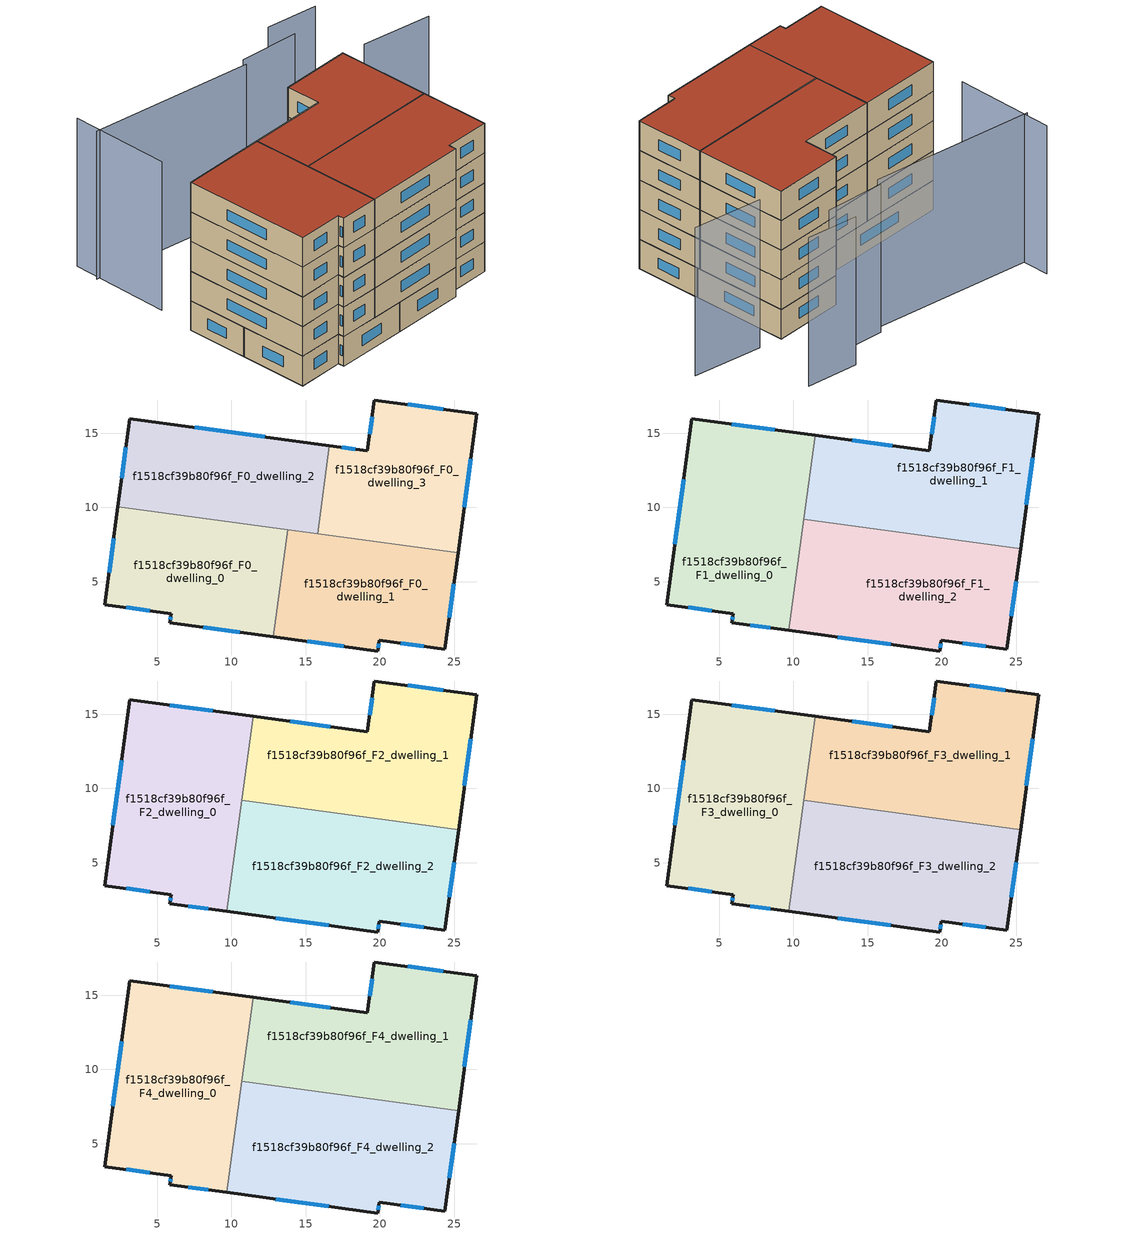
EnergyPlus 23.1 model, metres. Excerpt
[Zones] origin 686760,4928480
f1518cf39b80f96f_F0_dwelling_0
 floor ground (EU_floor_Construction): 12.82,1.29 13.79,8.51 2.37,10.05 1.48,3.47 5.96,2.86 5.87,2.24 z0
 wall outside (EU_wall_Construction): 12.82,1.29 5.87,2.24 5.96,2.86 1.48,3.47 2.37,10.05 z0:3
 wall to f1518cf39b80f96f_F0_dwelling_1 (EU_wall_Construction): 13.79,8.51 12.82,1.29 z0:3
 wall to f1518cf39b80f96f_F0_dwelling_2 (EU_wall_Construction): 2.37,10.05 13.79,8.51 z0:3
 window (EU_Window_Construction): 10.56,1.6 8.13,1.93 / 5.9,2.44 5.93,2.65 / 4.5,3.05 2.93,3.27 / 1.77,5.61 2.08,7.91 z0.98:2.02
f1518cf39b80f96f_F0_dwelling_1
 floor ground (EU_floor_Construction): 24.39,0.47 25.26,6.96 13.79,8.51 12.82,1.29 19.88,0.34 19.97,1.06 z0
 wall outside (EU_wall_Construction): 25.26,6.96 24.39,0.47 19.97,1.06 19.88,0.34 12.82,1.29 z0:3
 wall to f1518cf39b80f96f_F0_dwelling_3 (EU_wall_Construction): 15.81,8.24 25.26,6.96 z0:3
 wall to f1518cf39b80f96f_F0_dwelling_2 (EU_wall_Construction): 13.79,8.51 15.81,8.24 z0:3
 window (EU_Window_Construction): 22.95,0.66 21.4,0.86 / 19.94,0.82 19.91,0.57 / 17.58,0.65 15.11,0.98 / 24.98,4.85 24.67,2.58 z0.98:2.02
f1518cf39b80f96f_F0_dwelling_2
 floor ground (EU_floor_Construction): 15.81,8.24 16.61,14.16 3.17,15.98 2.37,10.05 z0
 wall outside (EU_wall_Construction): 2.37,10.05 3.17,15.98 16.61,14.16 z0:3
 wall to f1518cf39b80f96f_F0_dwelling_3 (EU_wall_Construction): 16.61,14.16 15.81,8.24 z0:3
 window (EU_Window_Construction): 7.54,15.39 12.24,14.75 / 2.63,11.98 2.91,14.05 z0.98:2.02
f1518cf39b80f96f_F0_dwelling_3
 floor ground (EU_floor_Construction): 25.26,6.96 26.53,16.31 19.63,17.24 19.17,13.82 16.61,14.16 15.81,8.24 z0
 wall outside (EU_wall_Construction): 16.61,14.16 19.17,13.82 19.63,17.24 26.53,16.31 25.26,6.96 z0:3
 window (EU_Window_Construction): 17.44,14.05 18.34,13.93 / 19.32,14.93 19.48,16.12 / 21.87,16.93 24.28,16.61 / 26.12,13.27 25.67,10 z0.98:2.02
f1518cf39b80f96f_F1_dwelling_0
 floor to f1518cf39b80f96f_F0_dwelling_0 (EU_floor_Construction): 9.69,1.72 10.66,8.93 2.37,10.05 1.48,3.47 5.96,2.86 5.87,2.24 z3
 floor to f1518cf39b80f96f_F0_dwelling_2 (EU_floor_Construction): 10.66,8.93 11.46,14.86 3.17,15.98 2.37,10.05 z3
 wall outside (EU_wall_Construction): 9.69,1.72 5.87,2.24 5.96,2.86 1.48,3.47 3.17,15.98 11.46,14.86 z3:6
 wall to f1518cf39b80f96f_F1_dwelling_2 (EU_wall_Construction): 10.7,9.2 9.69,1.72 z3:6
 wall to f1518cf39b80f96f_F1_dwelling_1 (EU_wall_Construction): 11.46,14.86 10.7,9.2 z3:6
 window (EU_Window_Construction): 5.9,2.44 5.93,2.65 / 4.5,3.05 2.93,3.27 / 2.03,7.53 2.62,11.91 / 5.87,15.61 8.76,15.22 / 8.44,1.89 7.11,2.07 z3.98:5.02
f1518cf39b80f96f_F1_dwelling_1
 floor to f1518cf39b80f96f_F0_dwelling_3 (EU_floor_Construction): 25.3,7.23 26.53,16.31 19.63,17.24 19.17,13.82 16.61,14.16 15.85,8.51 z3
 floor to f1518cf39b80f96f_F0_dwelling_2 (EU_floor_Construction): 15.85,8.51 16.61,14.16 11.46,14.86 10.7,9.2 z3
 wall outside (EU_wall_Construction): 11.46,14.86 19.17,13.82 19.63,17.24 26.53,16.31 25.3,7.23 z3:6
 wall to f1518cf39b80f96f_F1_dwelling_2 (EU_wall_Construction): 25.3,7.23 10.7,9.2 z3:6
 window (EU_Window_Construction): 26.13,13.35 25.7,10.18 / 13.97,14.52 16.66,14.15 / 19.32,14.93 19.48,16.12 / 21.87,16.93 24.28,16.61 z3.98:5.02
f1518cf39b80f96f_F1_dwelling_2
 floor to f1518cf39b80f96f_F0_dwelling_1 (EU_floor_Construction): 24.39,0.47 25.26,6.96 13.79,8.51 12.82,1.29 19.88,0.34 19.97,1.06 z3
 floor to f1518cf39b80f96f_F0_dwelling_0 (EU_floor_Construction): 12.82,1.29 13.79,8.51 10.66,8.93 9.69,1.72 z3
 floor to f1518cf39b80f96f_F0_dwelling_3 (EU_floor_Construction): 25.26,6.96 25.3,7.23 15.85,8.51 15.81,8.24 z3
 floor to f1518cf39b80f96f_F0_dwelling_2 (EU_floor_Construction): 15.81,8.24 15.85,8.51 10.7,9.2 10.66,8.93 z3
 wall outside (EU_wall_Construction): 25.3,7.23 24.39,0.47 19.97,1.06 19.88,0.34 9.69,1.72 z3:6
 window (EU_Window_Construction): 19.94,0.82 19.91,0.57 / 16.56,0.79 13,1.27 / 25,5.03 24.68,2.67 / 22.95,0.66 21.4,0.86 z3.98:5.02
f1518cf39b80f96f_F2_dwelling_0
 floor to f1518cf39b80f96f_F1_dwelling_0 (EU_floor_Construction): 9.69,1.72 11.46,14.86 3.17,15.98 1.48,3.47 5.96,2.86 5.87,2.24 z6
 wall outside (EU_wall_Construction): 9.69,1.72 5.87,2.24 5.96,2.86 1.48,3.47 3.17,15.98 11.46,14.86 z6:9
 wall to f1518cf39b80f96f_F2_dwelling_2 (EU_wall_Construction): 10.7,9.2 9.69,1.72 z6:9
 wall to f1518cf39b80f96f_F2_dwelling_1 (EU_wall_Construction): 11.46,14.86 10.7,9.2 z6:9
 window (EU_Window_Construction): 5.9,2.44 5.93,2.65 / 4.5,3.05 2.93,3.27 / 2.03,7.53 2.62,11.91 / 5.87,15.61 8.76,15.22 / 8.44,1.89 7.11,2.07 z6.98:8.02
f1518cf39b80f96f_F2_dwelling_1
 floor to f1518cf39b80f96f_F1_dwelling_1 (EU_floor_Construction): 25.3,7.23 26.53,16.31 19.63,17.24 19.17,13.82 11.46,14.86 10.7,9.2 z6
 wall outside (EU_wall_Construction): 11.46,14.86 19.17,13.82 19.63,17.24 26.53,16.31 25.3,7.23 z6:9
 wall to f1518cf39b80f96f_F2_dwelling_2 (EU_wall_Construction): 25.3,7.23 10.7,9.2 z6:9
 window (EU_Window_Construction): 26.13,13.35 25.7,10.18 / 13.97,14.52 16.66,14.15 / 19.32,14.93 19.48,16.12 / 21.87,16.93 24.28,16.61 z6.98:8.02
f1518cf39b80f96f_F2_dwelling_2
 floor to f1518cf39b80f96f_F1_dwelling_2 (EU_floor_Construction): 24.39,0.47 25.3,7.23 10.7,9.2 9.69,1.72 19.88,0.34 19.97,1.06 z6
 wall outside (EU_wall_Construction): 25.3,7.23 24.39,0.47 19.97,1.06 19.88,0.34 9.69,1.72 z6:9
 window (EU_Window_Construction): 19.94,0.82 19.91,0.57 / 16.56,0.79 13,1.27 / 25,5.03 24.68,2.67 / 22.95,0.66 21.4,0.86 z6.98:8.02
f1518cf39b80f96f_F3_dwelling_0
 floor to f1518cf39b80f96f_F2_dwelling_0 (EU_floor_Construction): 9.69,1.72 11.46,14.86 3.17,15.98 1.48,3.47 5.96,2.86 5.87,2.24 z9
 wall outside (EU_wall_Construction): 9.69,1.72 5.87,2.24 5.96,2.86 1.48,3.47 3.17,15.98 11.46,14.86 z9:12
 wall to f1518cf39b80f96f_F3_dwelling_2 (EU_wall_Construction): 10.7,9.2 9.69,1.72 z9:12
 wall to f1518cf39b80f96f_F3_dwelling_1 (EU_wall_Construction): 11.46,14.86 10.7,9.2 z9:12
 window (EU_Window_Construction): 5.9,2.44 5.93,2.65 / 4.5,3.05 2.93,3.27 / 2.03,7.53 2.62,11.91 / 5.87,15.61 8.76,15.22 / 8.44,1.89 7.11,2.07 z9.98:11.02
f1518cf39b80f96f_F3_dwelling_1
 floor to f1518cf39b80f96f_F2_dwelling_1 (EU_floor_Construction): 25.3,7.23 26.53,16.31 19.63,17.24 19.17,13.82 11.46,14.86 10.7,9.2 z9
 wall outside (EU_wall_Construction): 11.46,14.86 19.17,13.82 19.63,17.24 26.53,16.31 25.3,7.23 z9:12
 wall to f1518cf39b80f96f_F3_dwelling_2 (EU_wall_Construction): 25.3,7.23 10.7,9.2 z9:12
 window (EU_Window_Construction): 26.13,13.35 25.7,10.18 / 13.97,14.52 16.66,14.15 / 19.32,14.93 19.48,16.12 / 21.87,16.93 24.28,16.61 z9.98:11.02
f1518cf39b80f96f_F3_dwelling_2
 floor to f1518cf39b80f96f_F2_dwelling_2 (EU_floor_Construction): 24.39,0.47 25.3,7.23 10.7,9.2 9.69,1.72 19.88,0.34 19.97,1.06 z9
 wall outside (EU_wall_Construction): 25.3,7.23 24.39,0.47 19.97,1.06 19.88,0.34 9.69,1.72 z9:12
 window (EU_Window_Construction): 19.94,0.82 19.91,0.57 / 16.56,0.79 13,1.27 / 25,5.03 24.68,2.67 / 22.95,0.66 21.4,0.86 z9.98:11.02
f1518cf39b80f96f_F4_dwelling_0
 floor to f1518cf39b80f96f_F3_dwelling_0 (EU_floor_Construction): 9.69,1.72 11.46,14.86 3.17,15.98 1.48,3.47 5.96,2.86 5.87,2.24 z12
 wall outside (EU_wall_Construction): 9.69,1.72 5.87,2.24 5.96,2.86 1.48,3.47 3.17,15.98 11.46,14.86 z12:15
 wall to f1518cf39b80f96f_F4_dwelling_2 (EU_wall_Construction): 10.7,9.2 9.69,1.72 z12:15
 wall to f1518cf39b80f96f_F4_dwelling_1 (EU_wall_Construction): 11.46,14.86 10.7,9.2 z12:15
 window (EU_Window_Construction): 5.9,2.44 5.93,2.65 / 4.5,3.05 2.93,3.27 / 2.03,7.53 2.62,11.91 / 5.87,15.61 8.76,15.22 / 8.44,1.89 7.11,2.07 z12.98:14.02
 roof outside (EU_roof_Construction): 11.46,14.86 9.69,1.72 5.87,2.24 5.96,2.86 1.48,3.47 3.17,15.98 z15
f1518cf39b80f96f_F4_dwelling_1
 floor to f1518cf39b80f96f_F3_dwelling_1 (EU_floor_Construction): 25.3,7.23 26.53,16.31 19.63,17.24 19.17,13.82 11.46,14.86 10.7,9.2 z12
 wall outside (EU_wall_Construction): 11.46,14.86 19.17,13.82 19.63,17.24 26.53,16.31 25.3,7.23 z12:15
 wall to f1518cf39b80f96f_F4_dwelling_2 (EU_wall_Construction): 25.3,7.23 10.7,9.2 z12:15
 window (EU_Window_Construction): 26.13,13.35 25.7,10.18 / 13.97,14.52 16.66,14.15 / 19.32,14.93 19.48,16.12 / 21.87,16.93 24.28,16.61 z12.98:14.02
 roof outside (EU_roof_Construction): 26.53,16.31 25.3,7.23 10.7,9.2 11.46,14.86 19.17,13.82 19.63,17.24 z15
f1518cf39b80f96f_F4_dwelling_2
 floor to f1518cf39b80f96f_F3_dwelling_2 (EU_floor_Construction): 24.39,0.47 25.3,7.23 10.7,9.2 9.69,1.72 19.88,0.34 19.97,1.06 z12
 wall outside (EU_wall_Construction): 25.3,7.23 24.39,0.47 19.97,1.06 19.88,0.34 9.69,1.72 z12:15
 window (EU_Window_Construction): 19.94,0.82 19.91,0.57 / 16.56,0.79 13,1.27 / 25,5.03 24.68,2.67 / 22.95,0.66 21.4,0.86 z12.98:14.02
 roof outside (EU_roof_Construction): 25.3,7.23 24.39,0.47 19.97,1.06 19.88,0.34 9.69,1.72 10.7,9.2 z15
shading: 35.14,13.41 28.61,15.55 / 5.86,29.31 4.35,19.69 / 31.09,22.19 26.24,23.68 / 26.65,21.27 21.01,22.67 / 20.58,22.1 5.14,26.84 z0:15
[Building]
EU S2 Campaign: North Axis=0; Terrain=City; Solar Distribution=FullExterior
[Site:Location]
Bologna: Latitude=44.5; Longitude=11.25; Time Zone=1; Elevation=37
[SizingPeriod:WeatherFileDays]
AnnualSizingPeriod: Begin Month=1; Begin Day of Month=1; End Month=12; End Day of Month=31; Day of Week for Start Day=Monday; Use Weather File Daylight Saving Period=No; Use Weather File Rain and Snow Indicators=No
[MATERIAL]
EU_InternalMass_Material: Roughness=MediumRough; Thickness=0.1; Conductivity=1; Density=1800; Specific Heat=900; Thermal Absorptance=0.9; Solar Absorptance=0.7; Visible Absorptance=0.7
[MATERIAL:NOMASS] Roughness=MediumRough; Thermal Absorptance=0.9; Solar Absorptance=0.7; Visible Absorptance=0.7
Name | Thermal Resistance
EU_wall_NoMass | 0.905828
EU_roof_NoMass | 0.37593
EU_floor_NoMass | 0.67114
[WINDOWMATERIAL:SIMPLEGLAZINGSYSTEM]
EU_Window_SimpleGlazing: UFactor=4.52486; Solar Heat Gain Coefficient=0.85; Visible Transmittance=0.85
[CONSTRUCTION]
EU_wall_Construction: EU_wall_NoMass
EU_roof_Construction: EU_roof_NoMass
EU_floor_Construction: EU_floor_NoMass
EU_InternalMass_Construction: EU_InternalMass_Material
EU_Window_Construction: EU_Window_SimpleGlazing
[ZONE] Type=1; Multiplier=1; Ceiling Height=autocalculate; Floor Area=autocalculate; Part of Total Floor Area=Yes
Name | Volume
f1518cf39b80f96f_F0_dwelling_0 | 243.216
f1518cf39b80f96f_F1_dwelling_0; f1518cf39b80f96f_F2_dwelling_0; f1518cf39b80f96f_F3_dwelling_0; f1518cf39b80f96f_F4_dwelling_0 | 324.297
f1518cf39b80f96f_F0_dwelling_1 | 243.226
f1518cf39b80f96f_F1_dwelling_1; f1518cf39b80f96f_F2_dwelling_1; f1518cf39b80f96f_F3_dwelling_1; f1518cf39b80f96f_F4_dwelling_1; f1518cf39b80f96f_F1_dwelling_2; f1518cf39b80f96f_F2_dwelling_2; f1518cf39b80f96f_F3_dwelling_2; f1518cf39b80f96f_F4_dwelling_2 | 324.294
f1518cf39b80f96f_F0_dwelling_2 | 243.21
f1518cf39b80f96f_F0_dwelling_3 | 243.201
[INTERNALMASS] Construction=EU_InternalMass_Construction
Name | Zone or ZoneList | Surface Area
f1518cf39b80f96f_F0_dwelling_0_EU_InternalMass | f1518cf39b80f96f_F0_dwelling_0 | 81.0716
f1518cf39b80f96f_F0_dwelling_1_EU_InternalMass | f1518cf39b80f96f_F0_dwelling_1 | 81.078
f1518cf39b80f96f_F0_dwelling_2_EU_InternalMass | f1518cf39b80f96f_F0_dwelling_2 | 81.0691
f1518cf39b80f96f_F0_dwelling_3_EU_InternalMass | f1518cf39b80f96f_F0_dwelling_3 | 81.0679
f1518cf39b80f96f_F1_dwelling_0_EU_InternalMass | f1518cf39b80f96f_F1_dwelling_0 | 108.098
f1518cf39b80f96f_F1_dwelling_1_EU_InternalMass | f1518cf39b80f96f_F1_dwelling_1 | 108.099
f1518cf39b80f96f_F1_dwelling_2_EU_InternalMass | f1518cf39b80f96f_F1_dwelling_2 | 108.097
f1518cf39b80f96f_F2_dwelling_0_EU_InternalMass | f1518cf39b80f96f_F2_dwelling_0 | 108.098
f1518cf39b80f96f_F2_dwelling_1_EU_InternalMass | f1518cf39b80f96f_F2_dwelling_1 | 108.099
f1518cf39b80f96f_F2_dwelling_2_EU_InternalMass | f1518cf39b80f96f_F2_dwelling_2 | 108.097
f1518cf39b80f96f_F3_dwelling_0_EU_InternalMass | f1518cf39b80f96f_F3_dwelling_0 | 108.098
f1518cf39b80f96f_F3_dwelling_1_EU_InternalMass | f1518cf39b80f96f_F3_dwelling_1 | 108.099
f1518cf39b80f96f_F3_dwelling_2_EU_InternalMass | f1518cf39b80f96f_F3_dwelling_2 | 108.097
f1518cf39b80f96f_F4_dwelling_0_EU_InternalMass | f1518cf39b80f96f_F4_dwelling_0 | 108.098
f1518cf39b80f96f_F4_dwelling_1_EU_InternalMass | f1518cf39b80f96f_F4_dwelling_1 | 108.099
f1518cf39b80f96f_F4_dwelling_2_EU_InternalMass | f1518cf39b80f96f_F4_dwelling_2 | 108.097
[OTHEREQUIPMENT] Fuel Type=Electricity; Design Level Calculation Method=Watts/Area; Power per Zone Floor Area=1; Fraction Latent=0; Fraction Radiant=0; Fraction Lost=0; Carbon Dioxide Generation Rate=0; EndUse Subcategory=EU_Step8_InternalGains
Name | Zone or ZoneList or Space or SpaceList | Schedule
EU_Step8_InternalGain_f1518cf39b80f96f_F0_dwelling_0_f000 | f1518cf39b80f96f_F0_dwelling_0 | EU_Step8_GainSchedule_f1518cf39b80f96f_F0_dwelling_0_f000
EU_Step8_InternalGain_f1518cf39b80f96f_F0_dwelling_1_f000 | f1518cf39b80f96f_F0_dwelling_1 | EU_Step8_GainSchedule_f1518cf39b80f96f_F0_dwelling_1_f000
EU_Step8_InternalGain_f1518cf39b80f96f_F0_dwelling_2_f000 | f1518cf39b80f96f_F0_dwelling_2 | EU_Step8_GainSchedule_f1518cf39b80f96f_F0_dwelling_2_f000
EU_Step8_InternalGain_f1518cf39b80f96f_F0_dwelling_3_f000 | f1518cf39b80f96f_F0_dwelling_3 | EU_Step8_GainSchedule_f1518cf39b80f96f_F0_dwelling_3_f000
EU_Step8_InternalGain_f1518cf39b80f96f_F1_dwelling_0_f000 | f1518cf39b80f96f_F1_dwelling_0 | EU_Step8_GainSchedule_f1518cf39b80f96f_F1_dwelling_0_f000
EU_Step8_InternalGain_f1518cf39b80f96f_F1_dwelling_1_f000 | f1518cf39b80f96f_F1_dwelling_1 | EU_Step8_GainSchedule_f1518cf39b80f96f_F1_dwelling_1_f000
EU_Step8_InternalGain_f1518cf39b80f96f_F1_dwelling_2_f000 | f1518cf39b80f96f_F1_dwelling_2 | EU_Step8_GainSchedule_f1518cf39b80f96f_F1_dwelling_2_f000
EU_Step8_InternalGain_f1518cf39b80f96f_F2_dwelling_0_f000 | f1518cf39b80f96f_F2_dwelling_0 | EU_Step8_GainSchedule_f1518cf39b80f96f_F2_dwelling_0_f000
EU_Step8_InternalGain_f1518cf39b80f96f_F2_dwelling_1_f000 | f1518cf39b80f96f_F2_dwelling_1 | EU_Step8_GainSchedule_f1518cf39b80f96f_F2_dwelling_1_f000
EU_Step8_InternalGain_f1518cf39b80f96f_F2_dwelling_2_f000 | f1518cf39b80f96f_F2_dwelling_2 | EU_Step8_GainSchedule_f1518cf39b80f96f_F2_dwelling_2_f000
EU_Step8_InternalGain_f1518cf39b80f96f_F3_dwelling_0_f000 | f1518cf39b80f96f_F3_dwelling_0 | EU_Step8_GainSchedule_f1518cf39b80f96f_F3_dwelling_0_f000
EU_Step8_InternalGain_f1518cf39b80f96f_F3_dwelling_1_f000 | f1518cf39b80f96f_F3_dwelling_1 | EU_Step8_GainSchedule_f1518cf39b80f96f_F3_dwelling_1_f000
EU_Step8_InternalGain_f1518cf39b80f96f_F3_dwelling_2_f000 | f1518cf39b80f96f_F3_dwelling_2 | EU_Step8_GainSchedule_f1518cf39b80f96f_F3_dwelling_2_f000
EU_Step8_InternalGain_f1518cf39b80f96f_F4_dwelling_0_f000 | f1518cf39b80f96f_F4_dwelling_0 | EU_Step8_GainSchedule_f1518cf39b80f96f_F4_dwelling_0_f000
EU_Step8_InternalGain_f1518cf39b80f96f_F4_dwelling_1_f000 | f1518cf39b80f96f_F4_dwelling_1 | EU_Step8_GainSchedule_f1518cf39b80f96f_F4_dwelling_1_f000
EU_Step8_InternalGain_f1518cf39b80f96f_F4_dwelling_2_f000 | f1518cf39b80f96f_F4_dwelling_2 | EU_Step8_GainSchedule_f1518cf39b80f96f_F4_dwelling_2_f000
[ZONEVENTILATION:DESIGNFLOWRATE] Schedule=EU_AlwaysOn; Design Flow Rate Calculation Method=AirChanges/Hour; Air Changes per Hour=0.73129; Ventilation Type=Natural; Fan Pressure Rise=0; Fan Total Efficiency=1; Constant Term Coefficient=1; Temperature Term Coefficient=0; Velocity Term Coefficient=0; Velocity Squared Term Coefficient=0; Minimum Indoor Temperature=-100; Maximum Indoor Temperature=100; Delta Temperature=-100; Minimum Outdoor Temperature=-100; Maximum Outdoor Temperature=100; Maximum Wind Speed=40
Name | Zone or ZoneList or Space or SpaceList
EU_ConstantAir_f1518cf39b80f96f_F0_dwelling_0 | f1518cf39b80f96f_F0_dwelling_0
EU_ConstantAir_f1518cf39b80f96f_F0_dwelling_1 | f1518cf39b80f96f_F0_dwelling_1
EU_ConstantAir_f1518cf39b80f96f_F0_dwelling_2 | f1518cf39b80f96f_F0_dwelling_2
EU_ConstantAir_f1518cf39b80f96f_F0_dwelling_3 | f1518cf39b80f96f_F0_dwelling_3
EU_ConstantAir_f1518cf39b80f96f_F1_dwelling_0 | f1518cf39b80f96f_F1_dwelling_0
EU_ConstantAir_f1518cf39b80f96f_F1_dwelling_1 | f1518cf39b80f96f_F1_dwelling_1
EU_ConstantAir_f1518cf39b80f96f_F1_dwelling_2 | f1518cf39b80f96f_F1_dwelling_2
EU_ConstantAir_f1518cf39b80f96f_F2_dwelling_0 | f1518cf39b80f96f_F2_dwelling_0
EU_ConstantAir_f1518cf39b80f96f_F2_dwelling_1 | f1518cf39b80f96f_F2_dwelling_1
EU_ConstantAir_f1518cf39b80f96f_F2_dwelling_2 | f1518cf39b80f96f_F2_dwelling_2
EU_ConstantAir_f1518cf39b80f96f_F3_dwelling_0 | f1518cf39b80f96f_F3_dwelling_0
EU_ConstantAir_f1518cf39b80f96f_F3_dwelling_1 | f1518cf39b80f96f_F3_dwelling_1
EU_ConstantAir_f1518cf39b80f96f_F3_dwelling_2 | f1518cf39b80f96f_F3_dwelling_2
EU_ConstantAir_f1518cf39b80f96f_F4_dwelling_0 | f1518cf39b80f96f_F4_dwelling_0
EU_ConstantAir_f1518cf39b80f96f_F4_dwelling_1 | f1518cf39b80f96f_F4_dwelling_1
EU_ConstantAir_f1518cf39b80f96f_F4_dwelling_2 | f1518cf39b80f96f_F4_dwelling_2
[HVACTEMPLATE:THERMOSTAT] Constant Heating Setpoint=20; Constant Cooling Setpoint=50
EU_HeatOnly_f1518cf39b80f96f_F0_dwelling_0; EU_HeatOnly_f1518cf39b80f96f_F0_dwelling_1; EU_HeatOnly_f1518cf39b80f96f_F0_dwelling_2; EU_HeatOnly_f1518cf39b80f96f_F0_dwelling_3; EU_HeatOnly_f1518cf39b80f96f_F1_dwelling_0; EU_HeatOnly_f1518cf39b80f96f_F1_dwelling_1; EU_HeatOnly_f1518cf39b80f96f_F1_dwelling_2; EU_HeatOnly_f1518cf39b80f96f_F2_dwelling_0; EU_HeatOnly_f1518cf39b80f96f_F2_dwelling_1; EU_HeatOnly_f1518cf39b80f96f_F2_dwelling_2; EU_HeatOnly_f1518cf39b80f96f_F3_dwelling_0; EU_HeatOnly_f1518cf39b80f96f_F3_dwelling_1; EU_HeatOnly_f1518cf39b80f96f_F3_dwelling_2; EU_HeatOnly_f1518cf39b80f96f_F4_dwelling_0; EU_HeatOnly_f1518cf39b80f96f_F4_dwelling_1; EU_HeatOnly_f1518cf39b80f96f_F4_dwelling_2
[HVACTEMPLATE:ZONE:IDEALLOADSAIRSYSTEM] System Availability Schedule=EU_AlwaysOn; Maximum Heating Supply Air Temperature=50; Minimum Cooling Supply Air Temperature=13; Maximum Heating Supply Air Humidity Ratio=0.0156; Minimum Cooling Supply Air Humidity Ratio=0.0077; Heating Limit=NoLimit; Cooling Limit=NoLimit; Heating Availability Schedule=EU_AlwaysOn; Cooling Availability Schedule=EU_CoolingOff; Dehumidification Control Type=ConstantSensibleHeatRatio; Cooling Sensible Heat Ratio=0.7; Dehumidification Setpoint=60; Humidification Control Type=None; Humidification Setpoint=30; Outdoor Air Method=None; Outdoor Air Flow Rate per Person=0.00944; Outdoor Air Flow Rate per Zone Floor Area=0; Outdoor Air Flow Rate per Zone=0; Demand Controlled Ventilation Type=None; Outdoor Air Economizer Type=NoEconomizer; Heat Recovery Type=None; Sensible Heat Recovery Effectiveness=0.7; Latent Heat Recovery Effectiveness=0.65
Name | Template Thermostat
f1518cf39b80f96f_F0_dwelling_0 | EU_HeatOnly_f1518cf39b80f96f_F0_dwelling_0
f1518cf39b80f96f_F0_dwelling_1 | EU_HeatOnly_f1518cf39b80f96f_F0_dwelling_1
f1518cf39b80f96f_F0_dwelling_2 | EU_HeatOnly_f1518cf39b80f96f_F0_dwelling_2
f1518cf39b80f96f_F0_dwelling_3 | EU_HeatOnly_f1518cf39b80f96f_F0_dwelling_3
f1518cf39b80f96f_F1_dwelling_0 | EU_HeatOnly_f1518cf39b80f96f_F1_dwelling_0
f1518cf39b80f96f_F1_dwelling_1 | EU_HeatOnly_f1518cf39b80f96f_F1_dwelling_1
f1518cf39b80f96f_F1_dwelling_2 | EU_HeatOnly_f1518cf39b80f96f_F1_dwelling_2
f1518cf39b80f96f_F2_dwelling_0 | EU_HeatOnly_f1518cf39b80f96f_F2_dwelling_0
f1518cf39b80f96f_F2_dwelling_1 | EU_HeatOnly_f1518cf39b80f96f_F2_dwelling_1
f1518cf39b80f96f_F2_dwelling_2 | EU_HeatOnly_f1518cf39b80f96f_F2_dwelling_2
f1518cf39b80f96f_F3_dwelling_0 | EU_HeatOnly_f1518cf39b80f96f_F3_dwelling_0
f1518cf39b80f96f_F3_dwelling_1 | EU_HeatOnly_f1518cf39b80f96f_F3_dwelling_1
f1518cf39b80f96f_F3_dwelling_2 | EU_HeatOnly_f1518cf39b80f96f_F3_dwelling_2
f1518cf39b80f96f_F4_dwelling_0 | EU_HeatOnly_f1518cf39b80f96f_F4_dwelling_0
f1518cf39b80f96f_F4_dwelling_1 | EU_HeatOnly_f1518cf39b80f96f_F4_dwelling_1
f1518cf39b80f96f_F4_dwelling_2 | EU_HeatOnly_f1518cf39b80f96f_F4_dwelling_2
[SIZING:ZONE] Zone Cooling Design Supply Air Temperature Input Method=SupplyAirTemperature; Zone Cooling Design Supply Air Temperature=13; Zone Heating Design Supply Air Temperature Input Method=SupplyAirTemperature; Zone Heating Design Supply Air Temperature=50; Zone Cooling Design Supply Air Humidity Ratio=0.008; Zone Heating Design Supply Air Humidity Ratio=0.008; Cooling Design Air Flow Method=DesignDay; Cooling Design Air Flow Rate=0; Cooling Minimum Air Flow per Zone Floor Area=0.000762; Cooling Minimum Air Flow=0; Cooling Minimum Air Flow Fraction=0.2; Heating Design Air Flow Method=DesignDay; Heating Design Air Flow Rate=0; Heating Maximum Air Flow per Zone Floor Area=0.002032; Heating Maximum Air Flow=0.141576; Heating Maximum Air Flow Fraction=0.3; Account for Dedicated Outdoor Air System=No; Dedicated Outdoor Air System Control Strategy=NeutralSupplyAir; Dedicated Outdoor Air Low Setpoint Temperature for Design=autosize; Dedicated Outdoor Air High Setpoint Temperature for Design=autosize; Zone Load Sizing Method=Sensible Load Only No Latent Load; Zone Latent Cooling Design Supply Air Humidity Ratio Input Method=HumidityRatioDifference; Zone Cooling Design Supply Air Humidity Ratio Difference=0.005; Zone Latent Heating Design Supply Air Humidity Ratio Input Method=HumidityRatioDifference; Zone Humidification Design Supply Air Humidity Ratio Difference=0.005
f1518cf39b80f96f_F0_dwelling_0; f1518cf39b80f96f_F0_dwelling_1; f1518cf39b80f96f_F0_dwelling_2; f1518cf39b80f96f_F0_dwelling_3; f1518cf39b80f96f_F1_dwelling_0; f1518cf39b80f96f_F1_dwelling_1; f1518cf39b80f96f_F1_dwelling_2; f1518cf39b80f96f_F2_dwelling_0; f1518cf39b80f96f_F2_dwelling_1; f1518cf39b80f96f_F2_dwelling_2; f1518cf39b80f96f_F3_dwelling_0; f1518cf39b80f96f_F3_dwelling_1; f1518cf39b80f96f_F3_dwelling_2; f1518cf39b80f96f_F4_dwelling_0; f1518cf39b80f96f_F4_dwelling_1; f1518cf39b80f96f_F4_dwelling_2
[SCHEDULE:CONSTANT]
Name | Hourly Value
EU_AlwaysOn | 1
EU_CoolingOff | 0
[SCHEDULE:FILE] Column Number=1; Rows to Skip at Top=0; Number of Hours of Data=8760; Column Separator=Comma; Interpolate to Timestep=No; Minutes per Item=60; Adjust Schedule for Daylight Savings=Yes
Name | File
EU_Step8_GainSchedule_f1518cf39b80f96f_F0_dwelling_0_f000 | ../../schedules/f1518cf39b80f96f/f1518cf39b80f96f_F0_dwelling_0_f000_gain.csv
EU_Step8_GainSchedule_f1518cf39b80f96f_F0_dwelling_1_f000 | ../../schedules/f1518cf39b80f96f/f1518cf39b80f96f_F0_dwelling_1_f000_gain.csv
EU_Step8_GainSchedule_f1518cf39b80f96f_F0_dwelling_2_f000 | ../../schedules/f1518cf39b80f96f/f1518cf39b80f96f_F0_dwelling_2_f000_gain.csv
EU_Step8_GainSchedule_f1518cf39b80f96f_F0_dwelling_3_f000 | ../../schedules/f1518cf39b80f96f/f1518cf39b80f96f_F0_dwelling_3_f000_gain.csv
EU_Step8_GainSchedule_f1518cf39b80f96f_F1_dwelling_0_f000 | ../../schedules/f1518cf39b80f96f/f1518cf39b80f96f_F1_dwelling_0_f000_gain.csv
EU_Step8_GainSchedule_f1518cf39b80f96f_F1_dwelling_1_f000 | ../../schedules/f1518cf39b80f96f/f1518cf39b80f96f_F1_dwelling_1_f000_gain.csv
EU_Step8_GainSchedule_f1518cf39b80f96f_F1_dwelling_2_f000 | ../../schedules/f1518cf39b80f96f/f1518cf39b80f96f_F1_dwelling_2_f000_gain.csv
EU_Step8_GainSchedule_f1518cf39b80f96f_F2_dwelling_0_f000 | ../../schedules/f1518cf39b80f96f/f1518cf39b80f96f_F2_dwelling_0_f000_gain.csv
EU_Step8_GainSchedule_f1518cf39b80f96f_F2_dwelling_1_f000 | ../../schedules/f1518cf39b80f96f/f1518cf39b80f96f_F2_dwelling_1_f000_gain.csv
EU_Step8_GainSchedule_f1518cf39b80f96f_F2_dwelling_2_f000 | ../../schedules/f1518cf39b80f96f/f1518cf39b80f96f_F2_dwelling_2_f000_gain.csv
EU_Step8_GainSchedule_f1518cf39b80f96f_F3_dwelling_0_f000 | ../../schedules/f1518cf39b80f96f/f1518cf39b80f96f_F3_dwelling_0_f000_gain.csv
EU_Step8_GainSchedule_f1518cf39b80f96f_F3_dwelling_1_f000 | ../../schedules/f1518cf39b80f96f/f1518cf39b80f96f_F3_dwelling_1_f000_gain.csv
EU_Step8_GainSchedule_f1518cf39b80f96f_F3_dwelling_2_f000 | ../../schedules/f1518cf39b80f96f/f1518cf39b80f96f_F3_dwelling_2_f000_gain.csv
EU_Step8_GainSchedule_f1518cf39b80f96f_F4_dwelling_0_f000 | ../../schedules/f1518cf39b80f96f/f1518cf39b80f96f_F4_dwelling_0_f000_gain.csv
EU_Step8_GainSchedule_f1518cf39b80f96f_F4_dwelling_1_f000 | ../../schedules/f1518cf39b80f96f/f1518cf39b80f96f_F4_dwelling_1_f000_gain.csv
EU_Step8_GainSchedule_f1518cf39b80f96f_F4_dwelling_2_f000 | ../../schedules/f1518cf39b80f96f/f1518cf39b80f96f_F4_dwelling_2_f000_gain.csv
